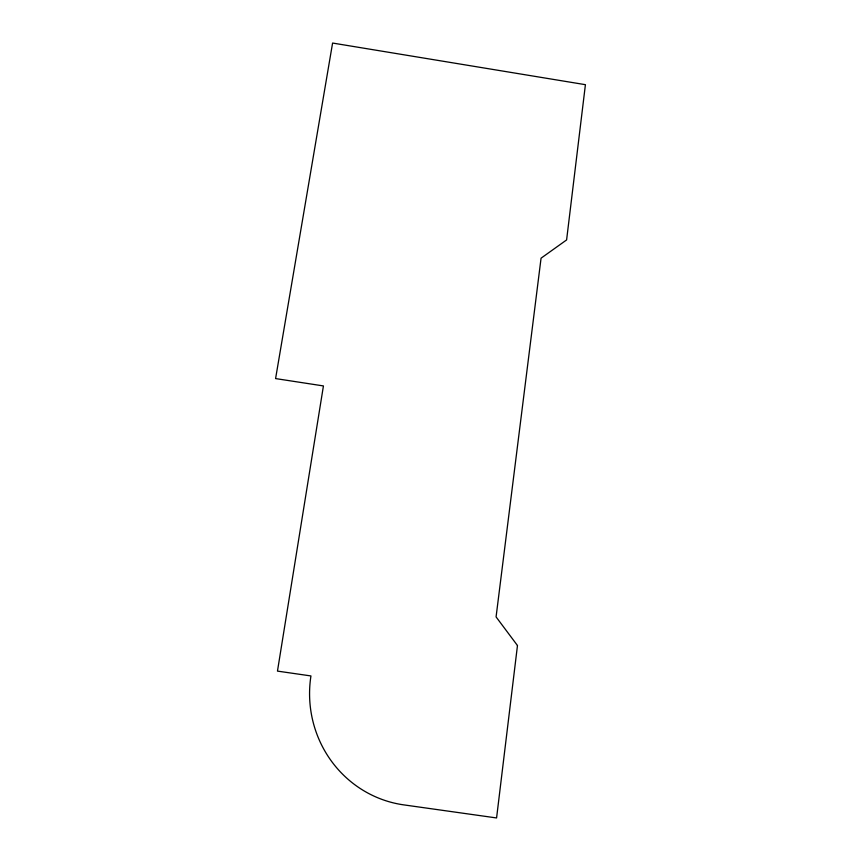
<?xml version="1.0" encoding="UTF-8"?>
<svg xmlns="http://www.w3.org/2000/svg" width="861" height="861" viewBox="0 0 861 861"><rect width="100%" height="100%" fill="white"/><g stroke="black" fill="none" stroke-linecap="round" stroke-linejoin="round"><path stroke-width="1.29" d="M517.472 645.524L496.582 817.95L403.744 804.874A112.296 109.013 -89.3 0 1 310.939 675.939L277.468 671.106L323.435 385.932L275.585 378.582L332.594 43.05L585.415 84.679L566.603 239.939L541.063 258.182L496.076 616.907L517.472 645.524"/></g></svg>
